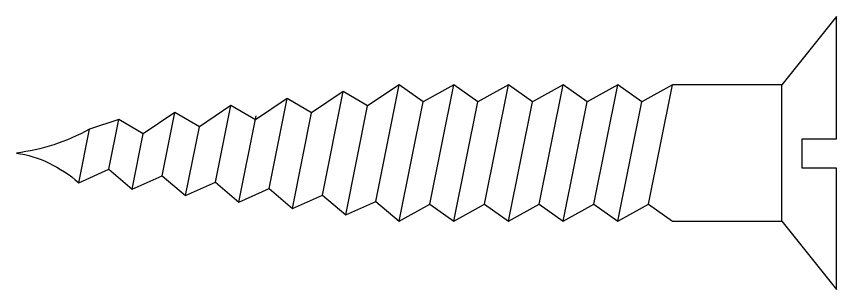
# Model space of a CAD drawing. Header units: millimetres. Extents: x 6321 to 120763, y -355 to 15211.
# Drawn here: x 61854.83 to 61876.43, y 10757.41 to 10764.61 of the extents above; entities that cross this region are included whole.
import ezdxf

# ---------------------------------------------------------------- set-up
doc = ezdxf.new("R2010")
doc.units = ezdxf.units.MM
doc.layers.add('图层8', color=8, linetype='Continuous')

# ---------------------------------------------------------------- blocks, each defined once
blk = doc.blocks.new('88')
at = {"layer": '图层8'}
for p, q in [((-0.597, 1.785), (0.843, 3.585)), ((0.843, 3.585), (0.843, 0.387)), ((-11.293, 1.262), (-10.677, 1.785)), ((-10.677, 1.785), (-10.047, -1.365)), ((-10.677, 1.785), (-9.867, 1.335)), ((-9.867, 1.335), (-9.237, 1.785)), ((-9.237, 1.785), (-8.607, -1.365)), ((-9.237, 1.785), (-8.427, 1.335)), ((-8.427, 1.335), (-7.797, 1.785)), ((-7.797, 1.785), (-7.167, -1.365)), ((-7.797, 1.785), (-6.987, 1.335)), ((-6.987, 1.335), (-6.357, 1.785)), ((-6.357, 1.785), (-5.727, -1.365)), ((-6.357, 1.785), (-5.547, 1.335)), ((-5.547, 1.335), (-4.917, 1.785)), ((-4.917, 1.785), (-4.287, -1.365)), ((-4.917, 1.785), (-4.107, 1.335)), ((-4.107, 1.335), (-3.477, 1.785)), ((-3.477, 1.785), (-0.597, 1.785)), ((-0.597, 1.785), (-0.597, -1.815)), ((-12.699, 1.092), (-12.084, 1.615)), ((-12.084, 1.615), (-11.508, -1.262)), ((-12.084, 1.615), (-11.293, 1.262)), ((-14.105, 0.922), (-13.49, 1.445)), ((-13.49, 1.445), (-12.985, -1.077)), ((-13.49, 1.445), (-12.699, 1.092)), ((-9.867, 1.335), (-9.237, -1.815)), ((-8.427, 1.335), (-7.797, -1.815)), ((-6.987, 1.335), (-6.357, -1.815)), ((-5.547, 1.335), (-4.917, -1.815)), ((-4.107, 1.335), (-3.477, -1.815)), ((-16.917, 0.583), (-16.302, 1.106)), ((-16.302, 1.106), (-15.939, -0.705)), ((-16.302, 1.106), (-15.511, 0.753)), ((-15.511, 0.753), (-14.896, 1.276)), ((-14.896, 1.276), (-14.442, -0.994)), ((-14.896, 1.276), (-14.105, 0.922)), ((-12.699, 1.092), (-12.153, -1.637)), ((-11.293, 1.262), (-10.677, -1.815)), ((-18.323, 0.414), (-17.708, 0.937)), ((-17.708, 0.937), (-17.417, -0.52)), ((-17.708, 0.937), (-16.917, 0.583)), ((-14.105, 0.922), (-13.63, -1.452)), ((-19.114, 0.767), (-18.832, -0.644)), ((-19.114, 0.767), (-18.323, 0.414)), ((-15.511, 0.753), (-15.107, -1.266)), ((-16.917, 0.583), (-16.584, -1.081)), ((-18.323, 0.414), (-18.062, -0.895)), ((0.843, 0.387), (-0.06, 0.387)), ((-0.06, 0.387), (-0.06, -0.39)), ((-0.06, -0.39), (0.843, -0.39)), ((0.843, -0.39), (0.843, -3.615)), ((-18.062, -0.895), (-18.832, -0.644)), ((-17.417, -0.52), (-18.062, -0.895)), ((-16.584, -1.081), (-17.417, -0.52)), ((-15.939, -0.705), (-16.584, -1.081)), ((-15.107, -1.266), (-15.939, -0.705)), ((-14.462, -0.891), (-15.107, -1.266)), ((-13.63, -1.452), (-14.462, -0.891)), ((-12.985, -1.077), (-13.63, -1.452)), ((-12.153, -1.637), (-12.985, -1.077)), ((-11.508, -1.262), (-12.153, -1.637)), ((-10.677, -1.815), (-11.508, -1.262)), ((-10.047, -1.365), (-10.677, -1.815)), ((-9.237, -1.815), (-10.047, -1.365)), ((-8.607, -1.365), (-9.237, -1.815)), ((-7.797, -1.815), (-8.607, -1.365)), ((-7.167, -1.365), (-7.797, -1.815)), ((-6.357, -1.815), (-7.167, -1.365)), ((-5.727, -1.365), (-6.357, -1.815)), ((-4.917, -1.815), (-5.727, -1.365)), ((-4.287, -1.365), (-4.917, -1.815)), ((-3.477, -1.815), (-4.287, -1.365)), ((-0.597, -1.815), (-3.477, -1.815)), ((0.843, -3.615), (-0.597, -1.815))]:
    blk.add_line(p, q, dxfattribs=at)
for centre, major_axis, start_param, end_param in [((-21.189, 4.488), (0, 4.535), 3.260717, 3.750296), ((-21.373, -7.888), (0, 7.91), -0.413248, -0.097428)]:
    blk.add_ellipse(centre, major_axis=major_axis, ratio=0.8, start_param=start_param, end_param=end_param, dxfattribs=at)

msp = doc.modelspace()

# ---------------------------------------------------------------- block references
at = {"color": 1, "xscale": -1, "rotation": 180}
msp.add_blockref('88', (61875.587, 10760.995), dxfattribs=at)

doc.saveas('drawing.dxf')
